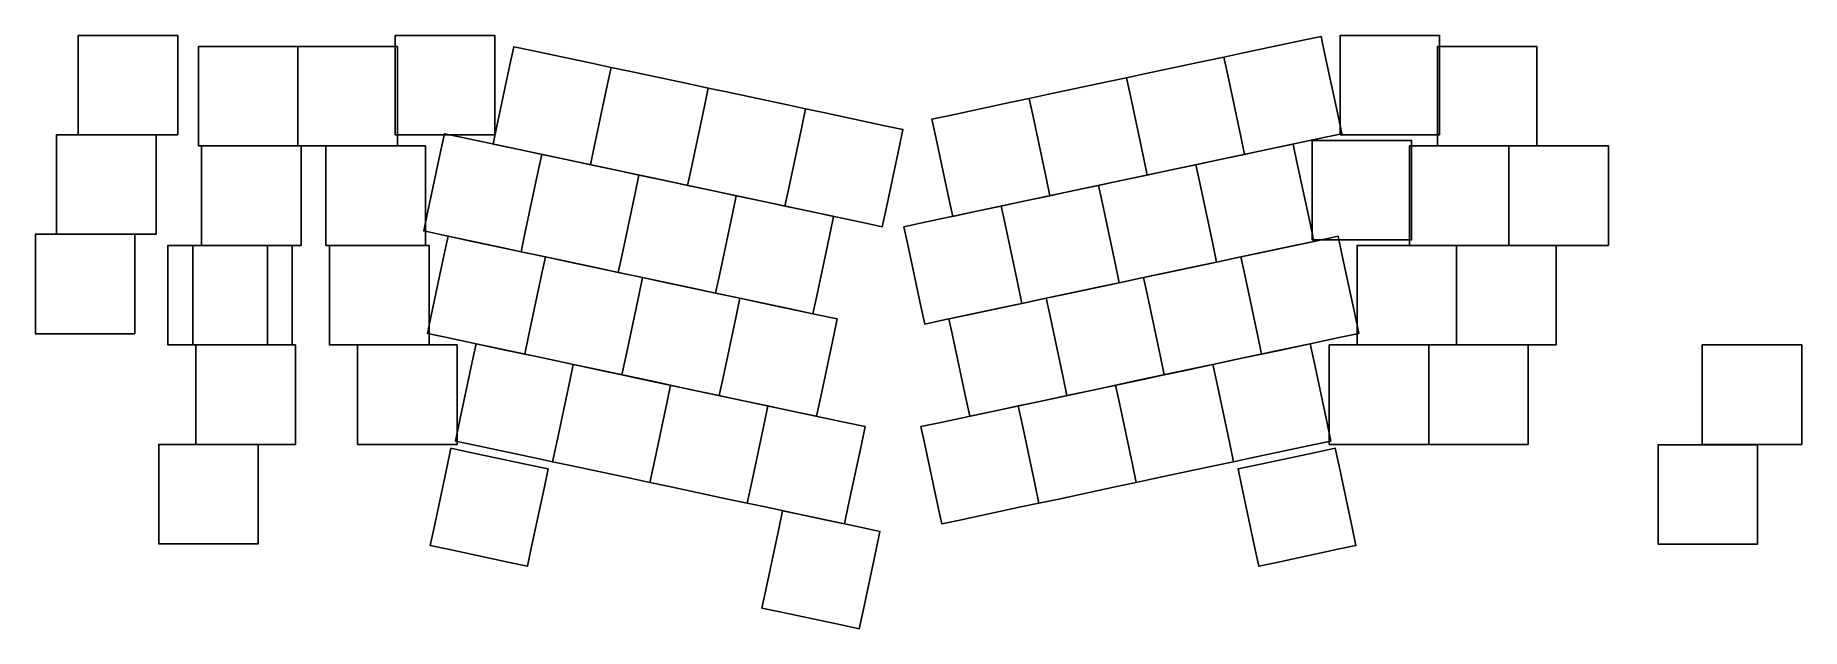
# Model space of a CAD drawing. Extents: x 22 to 360, y 20 to 134.
import ezdxf

# ---------------------------------------------------------------- set-up
doc = ezdxf.new("R2010")
doc.units = 0
doc.layers.get('0').update_dxf_attribs({"color": 3, "linetype": 'CONTINUOUS'})

msp = doc.modelspace()

# ---------------------------------------------------------------- linework, layer by layer
for points in [[(49.34, 130.17), (49.34, 118.17), (49.34, 114.64), (45.81, 114.64), (33.81, 114.64), (30.29, 114.64), (30.29, 118.17), (30.29, 130.17), (30.29, 133.69), (33.81, 133.69), (45.81, 133.69), (49.34, 133.69)], [(110.05, 130.17), (110.05, 118.17), (110.05, 114.64), (106.52, 114.64), (94.52, 114.64), (91, 114.64), (91, 118.17), (91, 130.17), (91, 133.69), (94.52, 133.69), (106.52, 133.69), (110.05, 133.69)], [(269.05, 130.04), (271.55, 118.3), (272.28, 114.85), (268.83, 114.12), (257.09, 111.62), (253.65, 110.89), (252.91, 114.34), (250.42, 126.08), (249.69, 129.52), (253.13, 130.26), (264.87, 132.75), (268.32, 133.48)], [(291.01, 130.17), (291.01, 118.17), (291.01, 114.64), (287.48, 114.64), (275.48, 114.64), (271.96, 114.64), (271.96, 118.17), (271.96, 130.17), (271.96, 133.69), (275.48, 133.69), (287.48, 133.69), (291.01, 133.69)], [(72.36, 128.03), (72.36, 116.03), (72.36, 112.5), (68.83, 112.5), (56.83, 112.5), (53.31, 112.5), (53.31, 116.03), (53.31, 128.03), (53.31, 131.55), (56.83, 131.55), (68.83, 131.55), (72.36, 131.55)], [(91.41, 128.03), (91.41, 116.03), (91.41, 112.5), (87.88, 112.5), (75.88, 112.5), (72.36, 112.5), (72.36, 116.03), (72.36, 128.03), (72.36, 131.55), (75.88, 131.55), (87.88, 131.55), (91.41, 131.55)], [(131.59, 124.1), (129.09, 112.36), (128.36, 108.91), (124.91, 109.64), (113.17, 112.14), (109.73, 112.87), (110.46, 116.32), (112.95, 128.06), (113.69, 131.5), (117.13, 130.77), (128.87, 128.28), (132.32, 127.54)], [(250.42, 126.08), (252.91, 114.34), (253.65, 110.89), (250.2, 110.16), (238.46, 107.66), (235.01, 106.93), (234.28, 110.38), (231.79, 122.12), (231.05, 125.56), (234.5, 126.3), (246.24, 128.79), (249.69, 129.52)], [(309.64, 128.03), (309.64, 116.03), (309.64, 112.5), (306.11, 112.5), (294.11, 112.5), (290.59, 112.5), (290.59, 116.03), (290.59, 128.03), (290.59, 131.55), (294.11, 131.55), (306.11, 131.55), (309.64, 131.55)], [(150.22, 120.14), (147.73, 108.4), (146.99, 104.95), (143.55, 105.68), (131.81, 108.18), (128.36, 108.91), (129.09, 112.36), (131.59, 124.1), (132.32, 127.54), (135.77, 126.81), (147.51, 124.32), (150.95, 123.58)], [(231.79, 122.12), (234.28, 110.38), (235.01, 106.93), (231.56, 106.2), (219.83, 103.7), (216.38, 102.97), (215.65, 106.42), (213.15, 118.15), (212.42, 121.6), (215.87, 122.34), (227.6, 124.83), (231.05, 125.56)], [(168.85, 116.17), (166.36, 104.44), (165.63, 100.99), (162.18, 101.72), (150.44, 104.22), (146.99, 104.95), (147.73, 108.4), (150.22, 120.14), (150.95, 123.58), (154.4, 122.85), (166.14, 120.36), (169.59, 119.62)], [(187.49, 112.21), (184.99, 100.48), (184.26, 97.03), (180.81, 97.76), (169.07, 100.26), (165.63, 100.99), (166.36, 104.44), (168.85, 116.17), (169.59, 119.62), (173.04, 118.89), (184.77, 116.39), (188.22, 115.66)], [(213.15, 118.15), (215.65, 106.42), (216.38, 102.97), (212.93, 102.24), (201.19, 99.74), (197.75, 99.01), (197.01, 102.46), (194.52, 114.19), (193.78, 117.64), (197.23, 118.37), (208.97, 120.87), (212.42, 121.6)], [(45.18, 111.12), (45.18, 99.12), (45.18, 95.59), (41.65, 95.59), (29.65, 95.59), (26.13, 95.59), (26.13, 99.12), (26.13, 111.12), (26.13, 114.64), (29.65, 114.64), (41.65, 114.64), (45.18, 114.64)], [(72.96, 108.98), (72.96, 96.98), (72.96, 93.45), (69.43, 93.45), (57.43, 93.45), (53.91, 93.45), (53.91, 96.98), (53.91, 108.98), (53.91, 112.5), (57.43, 112.5), (69.43, 112.5), (72.96, 112.5)], [(96.77, 108.98), (96.77, 96.98), (96.77, 93.45), (93.24, 93.45), (81.24, 93.45), (77.72, 93.45), (77.72, 96.98), (77.72, 108.98), (77.72, 112.5), (81.24, 112.5), (93.24, 112.5), (96.77, 112.5)], [(118.31, 107.45), (115.81, 95.71), (115.08, 92.26), (111.63, 92.99), (99.89, 95.49), (96.45, 96.22), (97.18, 99.67), (99.67, 111.41), (100.41, 114.85), (103.85, 114.12), (115.59, 111.63), (119.04, 110.89)], [(263.69, 109.43), (266.19, 97.69), (266.92, 94.24), (263.47, 93.51), (251.73, 91.01), (248.29, 90.28), (247.55, 93.73), (245.06, 105.47), (244.33, 108.91), (247.77, 109.65), (259.51, 112.14), (262.96, 112.87)], [(285.65, 110.04), (285.65, 98.04), (285.65, 94.51), (282.12, 94.51), (270.12, 94.51), (266.6, 94.51), (266.6, 98.04), (266.6, 110.04), (266.6, 113.56), (270.12, 113.56), (282.12, 113.56), (285.65, 113.56)], [(304.28, 108.98), (304.28, 96.98), (304.28, 93.45), (300.75, 93.45), (288.75, 93.45), (285.23, 93.45), (285.23, 96.98), (285.23, 108.98), (285.23, 112.5), (288.75, 112.5), (300.75, 112.5), (304.28, 112.5)], [(323.33, 108.98), (323.33, 96.98), (323.33, 93.45), (319.8, 93.45), (307.8, 93.45), (304.28, 93.45), (304.28, 96.98), (304.28, 108.98), (304.28, 112.5), (307.8, 112.5), (319.8, 112.5), (323.33, 112.5)], [(136.94, 103.49), (134.45, 91.75), (133.71, 88.3), (130.27, 89.03), (118.53, 91.53), (115.08, 92.26), (115.81, 95.71), (118.31, 107.45), (119.04, 110.89), (122.49, 110.16), (134.23, 107.67), (137.67, 106.93)], [(245.06, 105.47), (247.55, 93.73), (248.29, 90.28), (244.84, 89.55), (233.1, 87.05), (229.65, 86.32), (228.92, 89.77), (226.43, 101.51), (225.69, 104.95), (229.14, 105.69), (240.88, 108.18), (244.33, 108.91)], [(155.57, 99.52), (153.08, 87.79), (152.35, 84.34), (148.9, 85.07), (137.16, 87.57), (133.71, 88.3), (134.45, 91.75), (136.94, 103.49), (137.67, 106.93), (141.12, 106.2), (152.86, 103.71), (156.31, 102.97)], [(226.43, 101.51), (228.92, 89.77), (229.65, 86.32), (226.2, 85.59), (214.47, 83.09), (211.02, 82.36), (210.29, 85.81), (207.79, 97.54), (207.06, 100.99), (210.51, 101.73), (222.24, 104.22), (225.69, 104.95)], [(174.21, 95.56), (171.71, 83.83), (170.98, 80.38), (167.53, 81.11), (155.79, 83.61), (152.35, 84.34), (153.08, 87.79), (155.57, 99.52), (156.31, 102.97), (159.76, 102.24), (171.49, 99.74), (174.94, 99.01)], [(207.79, 97.54), (210.29, 85.81), (211.02, 82.36), (207.57, 81.63), (195.83, 79.13), (192.39, 78.4), (191.65, 81.85), (189.16, 93.58), (188.42, 97.03), (191.87, 97.76), (203.61, 100.26), (207.06, 100.99)], [(41.11, 92.07), (41.11, 80.07), (41.11, 76.54), (37.58, 76.54), (25.58, 76.54), (22.06, 76.54), (22.06, 80.07), (22.06, 92.07), (22.06, 95.59), (25.58, 95.59), (37.58, 95.59), (41.11, 95.59)], [(119.01, 87.82), (116.51, 76.08), (115.78, 72.63), (112.33, 73.36), (100.59, 75.86), (97.15, 76.59), (97.88, 80.04), (100.37, 91.78), (101.11, 95.22), (104.55, 94.49), (116.29, 92), (119.74, 91.26)], [(272.31, 91.78), (274.81, 80.04), (275.54, 76.59), (272.09, 75.86), (260.35, 73.36), (256.91, 72.63), (256.17, 76.08), (253.68, 87.82), (252.95, 91.26), (256.39, 92), (268.13, 94.49), (271.58, 95.22)], [(66.51, 89.93), (66.51, 77.93), (66.51, 74.4), (62.98, 74.4), (50.98, 74.4), (47.46, 74.4), (47.46, 77.93), (47.46, 89.93), (47.46, 93.45), (50.98, 93.45), (62.98, 93.45), (66.51, 93.45)], [(71.27, 89.93), (71.27, 77.93), (71.27, 74.4), (67.75, 74.4), (55.75, 74.4), (52.22, 74.4), (52.22, 77.93), (52.22, 89.93), (52.22, 93.45), (55.75, 93.45), (67.75, 93.45), (71.27, 93.45)], [(97.47, 89.93), (97.47, 77.93), (97.47, 74.4), (93.94, 74.4), (81.94, 74.4), (78.42, 74.4), (78.42, 77.93), (78.42, 89.93), (78.42, 93.45), (81.94, 93.45), (93.94, 93.45), (97.47, 93.45)], [(294.27, 89.93), (294.27, 77.93), (294.27, 74.4), (290.74, 74.4), (278.74, 74.4), (275.22, 74.4), (275.22, 77.93), (275.22, 89.93), (275.22, 93.45), (278.74, 93.45), (290.74, 93.45), (294.27, 93.45)], [(313.32, 89.93), (313.32, 77.93), (313.32, 74.4), (309.79, 74.4), (297.79, 74.4), (294.27, 74.4), (294.27, 77.93), (294.27, 89.93), (294.27, 93.45), (297.79, 93.45), (309.79, 93.45), (313.32, 93.45)], [(137.64, 83.86), (135.15, 72.12), (134.41, 68.67), (130.97, 69.4), (119.23, 71.9), (115.78, 72.63), (116.51, 76.08), (119.01, 87.82), (119.74, 91.26), (123.19, 90.53), (134.93, 88.04), (138.37, 87.3)], [(253.68, 87.82), (256.17, 76.08), (256.91, 72.63), (253.46, 71.9), (241.72, 69.4), (238.27, 68.67), (237.54, 72.12), (235.05, 83.86), (234.31, 87.3), (237.76, 88.04), (249.5, 90.53), (252.95, 91.26)], [(156.27, 79.89), (153.78, 68.16), (153.05, 64.71), (149.6, 65.44), (137.86, 67.94), (134.41, 68.67), (135.15, 72.12), (137.64, 83.86), (138.37, 87.3), (141.82, 86.57), (153.56, 84.08), (157.01, 83.34)], [(235.05, 83.86), (237.54, 72.12), (238.27, 68.67), (234.82, 67.94), (223.09, 65.44), (219.64, 64.71), (218.91, 68.16), (216.41, 79.89), (215.68, 83.34), (219.13, 84.08), (230.86, 86.57), (234.31, 87.3)], [(174.91, 75.93), (172.41, 64.2), (171.68, 60.75), (168.23, 61.48), (156.49, 63.98), (153.05, 64.71), (153.78, 68.16), (156.27, 79.89), (157.01, 83.34), (160.46, 82.61), (172.19, 80.11), (175.64, 79.38)], [(216.41, 79.89), (218.91, 68.16), (219.64, 64.71), (216.19, 63.98), (204.45, 61.48), (201.01, 60.75), (200.27, 64.2), (197.78, 75.93), (197.04, 79.38), (200.49, 80.11), (212.23, 82.61), (215.68, 83.34)], [(124.36, 67.21), (121.86, 55.47), (121.13, 52.02), (117.68, 52.75), (105.94, 55.25), (102.5, 55.98), (103.23, 59.43), (105.72, 71.17), (106.46, 74.61), (109.9, 73.88), (121.64, 71.39), (125.09, 70.65)], [(266.95, 71.17), (269.45, 59.43), (270.18, 55.98), (266.73, 55.25), (254.99, 52.75), (251.55, 52.02), (250.81, 55.47), (248.32, 67.21), (247.59, 70.65), (251.03, 71.39), (262.77, 73.88), (266.22, 74.61)], [(71.87, 70.88), (71.87, 58.88), (71.87, 55.35), (68.34, 55.35), (56.34, 55.35), (52.82, 55.35), (52.82, 58.88), (52.82, 70.88), (52.82, 74.4), (56.34, 74.4), (68.34, 74.4), (71.87, 74.4)], [(102.82, 70.88), (102.82, 58.88), (102.82, 55.35), (99.29, 55.35), (87.29, 55.35), (83.77, 55.35), (83.77, 58.88), (83.77, 70.88), (83.77, 74.4), (87.29, 74.4), (99.29, 74.4), (102.82, 74.4)], [(288.91, 70.88), (288.91, 58.88), (288.91, 55.35), (285.38, 55.35), (273.38, 55.35), (269.86, 55.35), (269.86, 58.88), (269.86, 70.88), (269.86, 74.4), (273.38, 74.4), (285.38, 74.4), (288.91, 74.4)], [(307.96, 70.88), (307.96, 58.88), (307.96, 55.35), (304.43, 55.35), (292.43, 55.35), (288.91, 55.35), (288.91, 58.88), (288.91, 70.88), (288.91, 74.4), (292.43, 74.4), (304.43, 74.4), (307.96, 74.4)], [(360.35, 70.88), (360.35, 58.88), (360.35, 55.35), (356.82, 55.35), (344.82, 55.35), (341.3, 55.35), (341.3, 58.88), (341.3, 70.88), (341.3, 74.4), (344.82, 74.4), (356.82, 74.4), (360.35, 74.4)], [(142.99, 63.25), (140.5, 51.51), (139.76, 48.06), (136.32, 48.79), (124.58, 51.29), (121.13, 52.02), (121.86, 55.47), (124.36, 67.21), (125.09, 70.65), (128.54, 69.92), (140.28, 67.43), (143.72, 66.69)], [(248.32, 67.21), (250.81, 55.47), (251.55, 52.02), (248.1, 51.29), (236.36, 48.79), (232.91, 48.06), (232.18, 51.51), (229.69, 63.25), (228.95, 66.69), (232.4, 67.43), (244.14, 69.92), (247.59, 70.65)], [(161.62, 59.28), (159.13, 47.55), (158.4, 44.1), (154.95, 44.83), (143.21, 47.33), (139.76, 48.06), (140.5, 51.51), (142.99, 63.25), (143.72, 66.69), (147.17, 65.96), (158.91, 63.47), (162.36, 62.73)], [(229.69, 63.25), (232.18, 51.51), (232.91, 48.06), (229.46, 47.33), (217.73, 44.83), (214.28, 44.1), (213.55, 47.55), (211.05, 59.28), (210.32, 62.73), (213.77, 63.47), (225.5, 65.96), (228.95, 66.69)], [(180.26, 55.32), (177.76, 43.59), (177.03, 40.14), (173.58, 40.87), (161.84, 43.37), (158.4, 44.1), (159.13, 47.55), (161.62, 59.28), (162.36, 62.73), (165.81, 62), (177.54, 59.5), (180.99, 58.77)], [(211.05, 59.28), (213.55, 47.55), (214.28, 44.1), (210.83, 43.37), (199.09, 40.87), (195.65, 40.14), (194.91, 43.59), (192.42, 55.32), (191.68, 58.77), (195.13, 59.5), (206.87, 62), (210.32, 62.73)], [(64.73, 51.83), (64.73, 39.83), (64.73, 36.3), (61.2, 36.3), (49.2, 36.3), (45.68, 36.3), (45.68, 39.83), (45.68, 51.83), (45.68, 55.35), (49.2, 55.35), (61.2, 55.35), (64.73, 55.35)], [(119.55, 47.22), (117.05, 35.48), (116.32, 32.03), (112.87, 32.76), (101.13, 35.26), (97.69, 35.99), (98.42, 39.44), (100.91, 51.18), (101.65, 54.62), (105.09, 53.89), (116.83, 51.4), (120.28, 50.66)], [(271.76, 51.18), (274.26, 39.44), (274.99, 35.99), (271.54, 35.26), (259.8, 32.76), (256.36, 32.03), (255.62, 35.48), (253.13, 47.22), (252.4, 50.66), (255.84, 51.4), (267.58, 53.89), (271.03, 54.62)], [(351.9, 51.78), (351.9, 39.78), (351.9, 36.25), (348.38, 36.25), (336.38, 36.25), (332.85, 36.25), (332.85, 39.78), (332.85, 51.78), (332.85, 55.3), (336.38, 55.3), (348.38, 55.3), (351.9, 55.3)], [(183.08, 35.25), (180.59, 23.51), (179.85, 20.06), (176.41, 20.8), (164.67, 23.29), (161.22, 24.02), (161.95, 27.47), (164.45, 39.21), (165.18, 42.66), (168.63, 41.92), (180.37, 39.43), (183.82, 38.7)]]:
    msp.add_lwpolyline(points, close=True)

doc.saveas('drawing.dxf')
